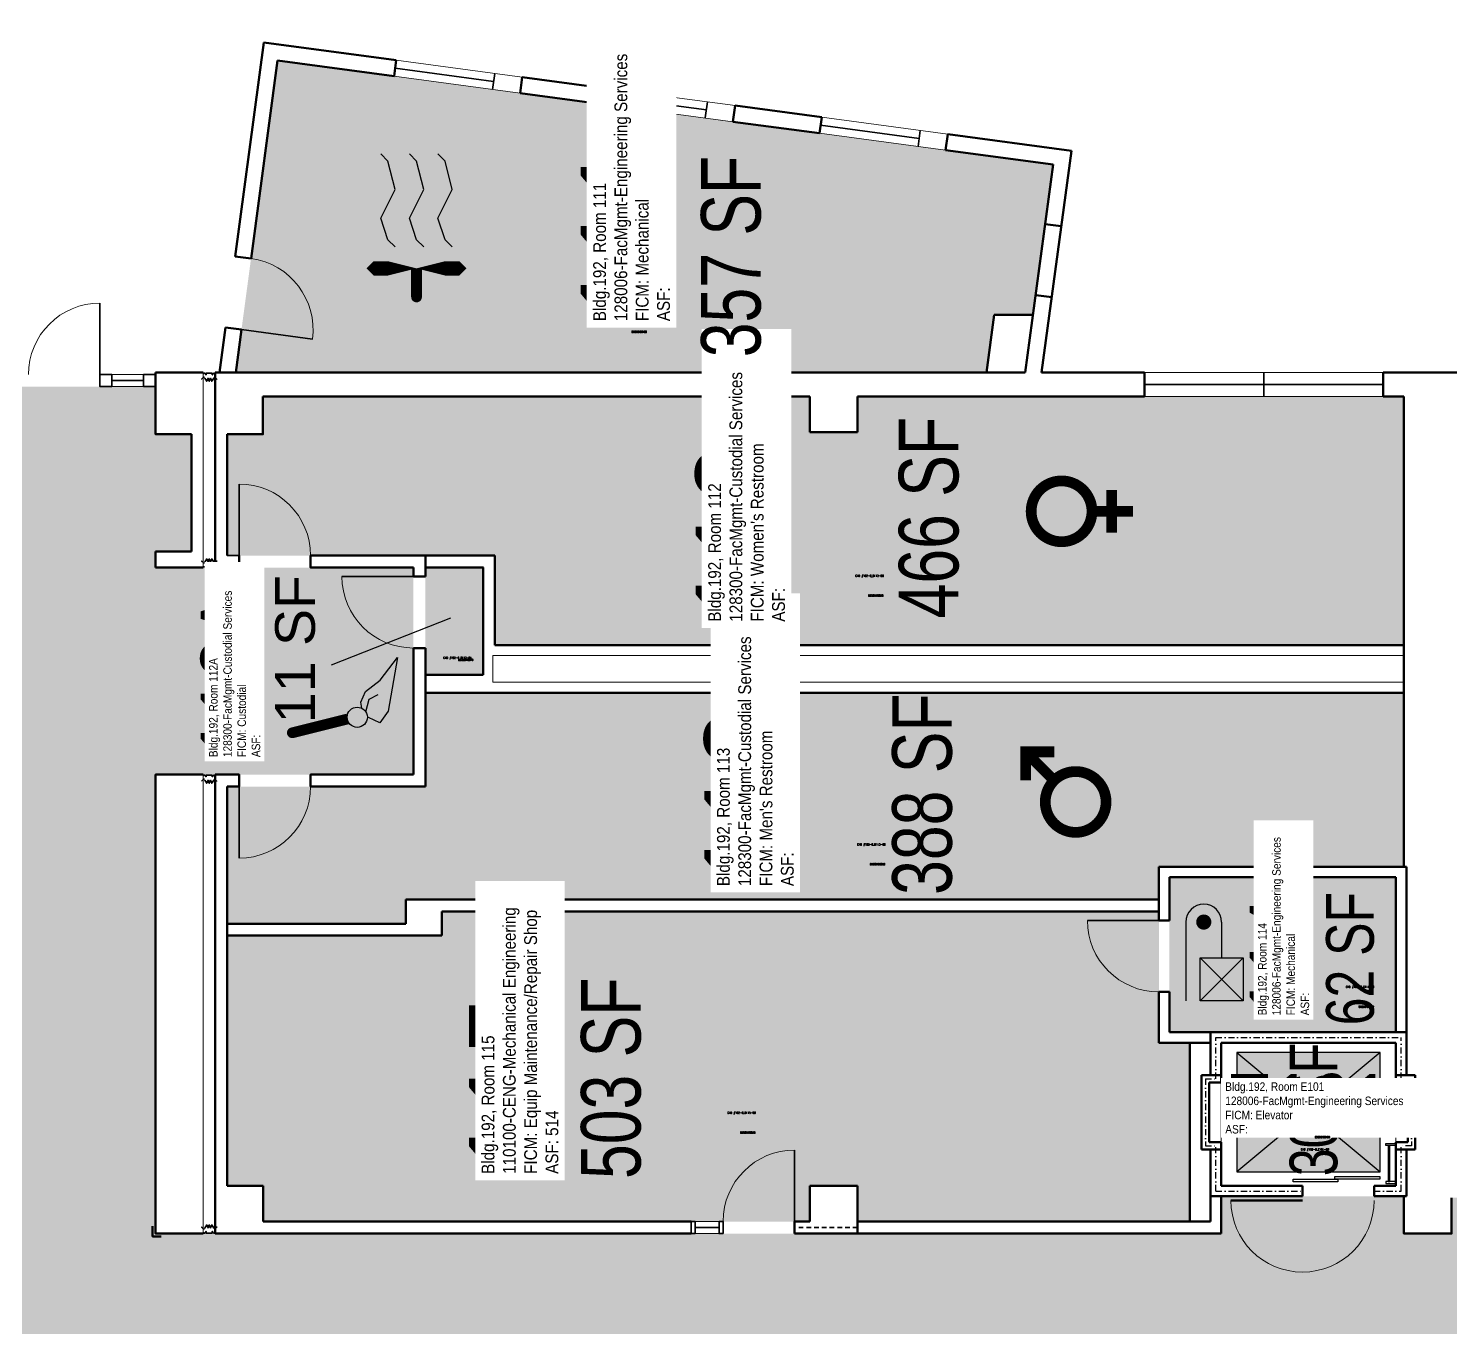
# Model space of a CAD drawing. Header units: inches. Extents: x -2539 to 2829, y -872 to 1370.
# Drawn here: x -421 to 295, y 367 to 1021 of the extents above; entities that cross this region are included whole.
import ezdxf
from ezdxf.enums import TextEntityAlignment as Align

# ---------------------------------------------------------------- set-up
doc = ezdxf.new("R2010")
doc.units = ezdxf.units.IN
doc.header["$LTSCALE"] = 10
doc.header["$MEASUREMENT"] = 0
doc.linetypes.add('DGN Style 2', pattern=[0.389297, 0.233578, -0.155719])
doc.linetypes.add('DGN Style 4', pattern=[0.622875, 0.311438, -0.155719, 0, -0.155719])
doc.layers.get('0').update_dxf_attribs({"linetype": 'CONTINUOUS'})
for name, color, linetype in [('A-DOOR', 2, 'CONTINUOUS'), ('A-FLOR', 3, 'CONTINUOUS'), ('A-GLAZ', 1, 'CONTINUOUS'), ('A-GLAZ-SILL', 2, 'CONTINUOUS'), ('A-IDEN-CNUM', 7, 'CONTINUOUS'), ('A-IDEN-ICON', 4, 'CONTINUOUS'), ('A-IDEN-RNUM', 7, 'CONTINUOUS'), ('A-IDEN-SNUM', 4, 'CONTINUOUS'), ('A-IDEN-VNUM', 4, 'CONTINUOUS'), ('A-WALL', 3, 'CONTINUOUS'), ('AREA-TEXT', 3, 'CONTINUOUS'), ('Rooms-Category-Color', 7, 'CONTINUOUS'), ('Rooms-College-Color', 7, 'CONTINUOUS'), ('Rooms-Department-Color', 7, 'CONTINUOUS'), ('Rooms-Division-Color', 7, 'CONTINUOUS'), ('Rooms-Information', 7, 'CONTINUOUS')]:
    doc.layers.add(name, color=color, linetype=linetype)
doc.styles.add('AREA', font='arial.ttf', dxfattribs={"width": 0.75, "height": 12})
doc.styles.add('ROOMSNUMBER', font='TXT.SHX', dxfattribs={"height": 1})
doc.styles.add('ROOMVNUMBER', font='arial.ttf', dxfattribs={"width": 0.85, "height": 30})

# ---------------------------------------------------------------- blocks, each defined once
blk = doc.blocks.new('CPWOMEN')
at = {"color": 0, "linetype": 'ByBlock', "const_width": 0.015}
blk.add_lwpolyline([(-0.0375, 0, 1), (0.0475, 0, 1)], format="xyb", close=True, dxfattribs=at)
for points in [[(0.005, -0.04), (0.005, -0.1)], [(-0.025, -0.07), (0.035, -0.07)]]:
    blk.add_lwpolyline(points, dxfattribs=at)
blk = doc.blocks.new('CPMEN')
at = {"const_width": 0.015}
for points in [[(0.055, 0.01), (0.055, 0.05), (0.015, 0.05)], [(0.0151, 0.0101), (0.055, 0.05)]]:
    blk.add_lwpolyline(points, dxfattribs=at)
blk.add_lwpolyline([(-0.0575, -0.02, 1), (0.0275, -0.02, 1)], format="xyb", close=True, dxfattribs=at)
blk = doc.blocks.new('CPMECH')
for p, q in [((0.015, 0.035), (0.045, 0.045)), ((0.045, 0.045), (0.085, 0.025)), ((0.125, 0.035), (0.135, 0.045)), ((0.005, 0.025), (0.015, 0.035)), ((0.085, 0.025), (0.125, 0.035)), ((0.015, -0.005), (0.045, 0.005)), ((0.045, 0.005), (0.085, -0.015)), ((0.125, -0.005), (0.135, 0.005)), ((0.005, -0.015), (0.015, -0.005)), ((0.085, -0.015), (0.125, -0.005)), ((0.015, -0.045), (0.045, -0.035)), ((0.045, -0.035), (0.085, -0.055)), ((0.125, -0.045), (0.135, -0.035)), ((0.005, -0.055), (0.015, -0.045)), ((0.085, -0.055), (0.125, -0.045))]:
    blk.add_line(p, q)
for points in [[(-0.025, -0.005, 0, 0.02, 0), (-0.025, 0.035, 0.02, 0.02, 0), (-0.025, 0.055, 0.02, 0, 0), (-0.025, 0.065, 0, 0, 0)], [(-0.025, -0.005, 0, 0.02, 0), (-0.025, -0.045, 0.02, 0.02, 0), (-0.025, -0.065, 0.02, 0, 0), (-0.025, -0.075, 0, 0, 0)]]:
    blk.add_lwpolyline(points, format="xyseb")
at = {"const_width": 0.0075}
blk.add_lwpolyline([(-0.0682, -0.0069, 1), (-0.0618, -0.0031, 1)], format="xyb", close=True, dxfattribs=at)
at = {"const_width": 0.015}
blk.add_lwpolyline([(-0.025, -0.005), (-0.065, -0.005)], dxfattribs=at)
blk = doc.blocks.new('CPCUST')
for p, q in [((0.0297, -0.0341), (0.0376, -0.0302)), ((0.0376, -0.0302), (0.0533, -0.0324)), ((0.0533, -0.0324), (0.0745, -0.0479)), ((0.0171, -0.0639), (0.02, -0.0466)), ((0.0262, -0.0408), (0.0446, -0.0406)), ((0.0446, -0.0406), (0.0543, -0.0505)), ((0.0745, -0.0479), (0.1117, -0.0625)), ((0.0358, -0.0705), (0.0171, -0.0639)), ((0.1117, -0.0625), (0.0358, -0.0705))]:
    blk.add_line(p, q)
at = {"const_width": 0.015}
blk.add_lwpolyline([(-0.03, 0.05), (0.01, -0.0193)], dxfattribs=at)
at = {"const_width": 0.0075}
blk.add_lwpolyline([(-0.0332, 0.0481, 1), (-0.0268, 0.0519, 1)], format="xyb", close=True, dxfattribs=at)
blk.add_circle((0.0158, -0.0313), 0.0141)
blk = doc.blocks.new('CPELEV')
at = {"color": 0, "linetype": 'ByBlock'}
for p, q in [((-0.035, 0.03), (-0.035, -0.08)), ((0.015, 0.03), (0.015, -0.02)), ((-0.015, -0.08), (-0.015, -0.02)), ((-0.015, -0.02), (0.045, -0.02)), ((-0.015, -0.08), (0.045, -0.02)), ((0.045, -0.08), (-0.015, -0.02)), ((0.045, -0.02), (0.045, -0.08)), ((0.045, -0.08), (-0.015, -0.08))]:
    blk.add_line(p, q, dxfattribs=at)
at = {"color": 0, "linetype": 'ByBlock', "const_width": 0.0106}
blk.add_lwpolyline([(-0.0153, 0.03, 1), (-0.0047, 0.03, 1)], format="xyb", close=True, dxfattribs=at)
at = {"color": 0, "linetype": 'ByBlock'}
blk.add_arc((-0.01, 0.03), 0.025, 0, 180, dxfattribs=at)

msp = doc.modelspace()

# ---------------------------------------------------------------- hatches: boundary and pattern name
at = {"layer": 'Rooms-Category-Color', "true_color": 0xadadad}
for points in [[(-295.35, 1004.71), (-316.41, 847.74), (61.33, 847.74), (65.22, 876.79), (84.71, 876.79), (94.85, 952.36)], [(-2126.35, 410.51), (-2169.71, 324.86), (-1500.85, -13.78), (-1438.65, 109.06), (-1012.43, 109.06), (-1020.48, 93.14), (298.6, 184.38), (300.34, 159.45), (421.54, 167.92), (435.76, 193.97), (1164.22, 244.91), (1171.78, -164.73), (1119.94, -353.16), (1128.64, -354.34), (1230.83, -368.26), (1230.83, 249.57), (2221.36, 318.83), (2221.99, 309.86), (2323.74, 316.97), (2395.37, 325.04), (2449.27, 328.76), (2449.27, 468.74), (2389.27, 468.74), (2389.27, 414.74), (2363.27, 414.74), (2363.27, 432.74), (2149.27, 432.74), (2149.27, 414.74), (2125.27, 414.74), (2125.27, 432.74), (1911.27, 432.74), (1911.27, 414.74), (1887.27, 414.74), (1887.27, 432.74), (1673.27, 432.74), (1673.27, 414.74), (1649.27, 414.74), (1649.27, 432.74), (1435.27, 432.74), (1435.27, 414.74), (1411.27, 414.74), (1411.27, 432.74), (1150.27, 432.74), (1150.27, 414.74), (1126.27, 414.74), (1126.27, 432.74), (865.27, 432.74), (865.27, 414.74), (841.27, 414.74), (841.27, 432.74), (580.27, 432.74), (580.27, 414.74), (556.27, 414.74), (556.27, 432.74), (295.27, 432.74), (295.27, 414.74), (271.27, 414.74), (271.27, 433.49), (179.27, 433.49), (179.27, 414.74), (-356.74, 414.74), (-356.74, 645.55), (-226.99, 645.55), (-226.99, 749.74), (-356.74, 749.74), (-356.74, 757.74), (-338.74, 757.74), (-338.74, 816.74), (-356.74, 816.74), (-356.74, 840.74), (-484.63, 840.74), (-484.63, 551.75), (-484.63, 545.74), (-478.63, 545.74), (-478.63, 509.74), (-490.63, 509.74), (-490.63, 461.74), (-478.63, 461.74), (-478.63, 430.74), (-850.57, 430.74), (-957.87, 219.03), (-1529.51, 219.03), (-1574.12, 130.92)], [(271.26, 710.76), (271.27, 835.74), (-3.61, 835.74), (-3.61, 817.74), (-27.61, 817.74), (-27.61, 835.74), (-302.74, 835.74), (-302.74, 816.74), (-320.74, 816.74), (-320.74, 755.74), (-185.99, 755.74), (-185.99, 710.76)], [(-191.99, 695.76), (-220.99, 695.76), (-220.99, 749.74), (-191.99, 749.74)], [(271.28, 686.76), (271.27, 599.24), (148.02, 599.24), (148.02, 582.76), (-230.89, 582.76), (-230.89, 570.58), (-320.74, 570.58), (-320.74, 639.55), (-220.99, 639.55), (-220.99, 686.76)], [(267.27, 593.99), (153.27, 593.99), (153.27, 515.99), (267.27, 515.99)], [(187.27, 505.72), (259.27, 505.72), (259.27, 445.72), (187.27, 445.72)]]:
    msp.add_hatch(color=253, dxfattribs=at).paths.add_polyline_path(points)
at = {"layer": 'Rooms-Category-Color', "true_color": 0xe3c5e1}
msp.add_hatch(color=254, dxfattribs=at).paths.add_polyline_path([(148.02, 576.76), (148.02, 510.74), (163.52, 510.74), (163.52, 420.74), (-3.61, 420.74), (-3.61, 438.74), (-27.61, 438.74), (-27.61, 420.74), (-302.61, 420.74), (-302.61, 438.74), (-320.74, 438.74), (-320.74, 564.58), (-212.74, 564.58), (-212.74, 576.76)])
at = {"layer": 'Rooms-College-Color', "true_color": 0xadadad}
for points in [[(-295.35, 1004.71), (-316.41, 847.74), (61.33, 847.74), (65.22, 876.79), (84.71, 876.79), (94.85, 952.36)], [(-2126.35, 410.51), (-2169.71, 324.86), (-1500.85, -13.78), (-1438.65, 109.06), (-1012.43, 109.06), (-1020.48, 93.14), (298.6, 184.38), (300.34, 159.45), (421.54, 167.92), (435.76, 193.97), (1164.22, 244.91), (1171.78, -164.73), (1119.94, -353.16), (1128.64, -354.34), (1230.83, -368.26), (1230.83, 249.57), (2221.36, 318.83), (2221.99, 309.86), (2323.74, 316.97), (2395.37, 325.04), (2449.27, 328.76), (2449.27, 468.74), (2389.27, 468.74), (2389.27, 414.74), (2363.27, 414.74), (2363.27, 432.74), (2149.27, 432.74), (2149.27, 414.74), (2125.27, 414.74), (2125.27, 432.74), (1911.27, 432.74), (1911.27, 414.74), (1887.27, 414.74), (1887.27, 432.74), (1673.27, 432.74), (1673.27, 414.74), (1649.27, 414.74), (1649.27, 432.74), (1435.27, 432.74), (1435.27, 414.74), (1411.27, 414.74), (1411.27, 432.74), (1150.27, 432.74), (1150.27, 414.74), (1126.27, 414.74), (1126.27, 432.74), (865.27, 432.74), (865.27, 414.74), (841.27, 414.74), (841.27, 432.74), (580.27, 432.74), (580.27, 414.74), (556.27, 414.74), (556.27, 432.74), (295.27, 432.74), (295.27, 414.74), (271.27, 414.74), (271.27, 433.49), (179.27, 433.49), (179.27, 414.74), (-356.74, 414.74), (-356.74, 645.55), (-226.99, 645.55), (-226.99, 749.74), (-356.74, 749.74), (-356.74, 757.74), (-338.74, 757.74), (-338.74, 816.74), (-356.74, 816.74), (-356.74, 840.74), (-484.63, 840.74), (-484.63, 551.75), (-484.63, 545.74), (-478.63, 545.74), (-478.63, 509.74), (-490.63, 509.74), (-490.63, 461.74), (-478.63, 461.74), (-478.63, 430.74), (-850.57, 430.74), (-957.87, 219.03), (-1529.51, 219.03), (-1574.12, 130.92)], [(271.26, 710.76), (271.27, 835.74), (-3.61, 835.74), (-3.61, 817.74), (-27.61, 817.74), (-27.61, 835.74), (-302.74, 835.74), (-302.74, 816.74), (-320.74, 816.74), (-320.74, 755.74), (-185.99, 755.74), (-185.99, 710.76)], [(-191.99, 695.76), (-220.99, 695.76), (-220.99, 749.74), (-191.99, 749.74)], [(271.28, 686.76), (271.27, 599.24), (148.02, 599.24), (148.02, 582.76), (-230.89, 582.76), (-230.89, 570.58), (-320.74, 570.58), (-320.74, 639.55), (-220.99, 639.55), (-220.99, 686.76)], [(267.27, 593.99), (153.27, 593.99), (153.27, 515.99), (267.27, 515.99)], [(187.27, 505.72), (259.27, 505.72), (259.27, 445.72), (187.27, 445.72)]]:
    msp.add_hatch(color=253, dxfattribs=at).paths.add_polyline_path(points)
at = {"layer": 'Rooms-College-Color', "true_color": 0x99d7b2}
msp.add_hatch(color=253, dxfattribs=at).paths.add_polyline_path([(148.02, 576.76), (148.02, 510.74), (163.52, 510.74), (163.52, 420.74), (-3.61, 420.74), (-3.61, 438.74), (-27.61, 438.74), (-27.61, 420.74), (-302.61, 420.74), (-302.61, 438.74), (-320.74, 438.74), (-320.74, 564.58), (-212.74, 564.58), (-212.74, 576.76)])
at = {"layer": 'Rooms-Department-Color', "true_color": 0xacacac}
for points in [[(-295.35, 1004.71), (-316.41, 847.74), (61.33, 847.74), (65.22, 876.79), (84.71, 876.79), (94.85, 952.36)], [(-2126.35, 410.51), (-2169.71, 324.86), (-1500.85, -13.78), (-1438.65, 109.06), (-1012.43, 109.06), (-1020.48, 93.14), (298.6, 184.38), (300.34, 159.45), (421.54, 167.92), (435.76, 193.97), (1164.22, 244.91), (1171.78, -164.73), (1119.94, -353.16), (1128.64, -354.34), (1230.83, -368.26), (1230.83, 249.57), (2221.36, 318.83), (2221.99, 309.86), (2323.74, 316.97), (2395.37, 325.04), (2449.27, 328.76), (2449.27, 468.74), (2389.27, 468.74), (2389.27, 414.74), (2363.27, 414.74), (2363.27, 432.74), (2149.27, 432.74), (2149.27, 414.74), (2125.27, 414.74), (2125.27, 432.74), (1911.27, 432.74), (1911.27, 414.74), (1887.27, 414.74), (1887.27, 432.74), (1673.27, 432.74), (1673.27, 414.74), (1649.27, 414.74), (1649.27, 432.74), (1435.27, 432.74), (1435.27, 414.74), (1411.27, 414.74), (1411.27, 432.74), (1150.27, 432.74), (1150.27, 414.74), (1126.27, 414.74), (1126.27, 432.74), (865.27, 432.74), (865.27, 414.74), (841.27, 414.74), (841.27, 432.74), (580.27, 432.74), (580.27, 414.74), (556.27, 414.74), (556.27, 432.74), (295.27, 432.74), (295.27, 414.74), (271.27, 414.74), (271.27, 433.49), (179.27, 433.49), (179.27, 414.74), (-356.74, 414.74), (-356.74, 645.55), (-226.99, 645.55), (-226.99, 749.74), (-356.74, 749.74), (-356.74, 757.74), (-338.74, 757.74), (-338.74, 816.74), (-356.74, 816.74), (-356.74, 840.74), (-484.63, 840.74), (-484.63, 551.75), (-484.63, 545.74), (-478.63, 545.74), (-478.63, 509.74), (-490.63, 509.74), (-490.63, 461.74), (-478.63, 461.74), (-478.63, 430.74), (-850.57, 430.74), (-957.87, 219.03), (-1529.51, 219.03), (-1574.12, 130.92)], [(271.26, 710.76), (271.27, 835.74), (-3.61, 835.74), (-3.61, 817.74), (-27.61, 817.74), (-27.61, 835.74), (-302.74, 835.74), (-302.74, 816.74), (-320.74, 816.74), (-320.74, 755.74), (-185.99, 755.74), (-185.99, 710.76)], [(-191.99, 695.76), (-220.99, 695.76), (-220.99, 749.74), (-191.99, 749.74)], [(271.28, 686.76), (271.27, 599.24), (148.02, 599.24), (148.02, 582.76), (-230.89, 582.76), (-230.89, 570.58), (-320.74, 570.58), (-320.74, 639.55), (-220.99, 639.55), (-220.99, 686.76)], [(267.27, 593.99), (153.27, 593.99), (153.27, 515.99), (267.27, 515.99)], [(187.27, 505.72), (259.27, 505.72), (259.27, 445.72), (187.27, 445.72)]]:
    msp.add_hatch(color=253, dxfattribs=at).paths.add_polyline_path(points)
at = {"layer": 'Rooms-Department-Color', "true_color": 0x99d7b2}
msp.add_hatch(color=253, dxfattribs=at).paths.add_polyline_path([(148.02, 576.76), (148.02, 510.74), (163.52, 510.74), (163.52, 420.74), (-3.61, 420.74), (-3.61, 438.74), (-27.61, 438.74), (-27.61, 420.74), (-302.61, 420.74), (-302.61, 438.74), (-320.74, 438.74), (-320.74, 564.58), (-212.74, 564.58), (-212.74, 576.76)])
at = {"layer": 'Rooms-Division-Color', "true_color": 0xadadad}
for points in [[(-295.35, 1004.71), (-316.41, 847.74), (61.33, 847.74), (65.22, 876.79), (84.71, 876.79), (94.85, 952.36)], [(-2126.35, 410.51), (-2169.71, 324.86), (-1500.85, -13.78), (-1438.65, 109.06), (-1012.43, 109.06), (-1020.48, 93.14), (298.6, 184.38), (300.34, 159.45), (421.54, 167.92), (435.76, 193.97), (1164.22, 244.91), (1171.78, -164.73), (1119.94, -353.16), (1128.64, -354.34), (1230.83, -368.26), (1230.83, 249.57), (2221.36, 318.83), (2221.99, 309.86), (2323.74, 316.97), (2395.37, 325.04), (2449.27, 328.76), (2449.27, 468.74), (2389.27, 468.74), (2389.27, 414.74), (2363.27, 414.74), (2363.27, 432.74), (2149.27, 432.74), (2149.27, 414.74), (2125.27, 414.74), (2125.27, 432.74), (1911.27, 432.74), (1911.27, 414.74), (1887.27, 414.74), (1887.27, 432.74), (1673.27, 432.74), (1673.27, 414.74), (1649.27, 414.74), (1649.27, 432.74), (1435.27, 432.74), (1435.27, 414.74), (1411.27, 414.74), (1411.27, 432.74), (1150.27, 432.74), (1150.27, 414.74), (1126.27, 414.74), (1126.27, 432.74), (865.27, 432.74), (865.27, 414.74), (841.27, 414.74), (841.27, 432.74), (580.27, 432.74), (580.27, 414.74), (556.27, 414.74), (556.27, 432.74), (295.27, 432.74), (295.27, 414.74), (271.27, 414.74), (271.27, 433.49), (179.27, 433.49), (179.27, 414.74), (-356.74, 414.74), (-356.74, 645.55), (-226.99, 645.55), (-226.99, 749.74), (-356.74, 749.74), (-356.74, 757.74), (-338.74, 757.74), (-338.74, 816.74), (-356.74, 816.74), (-356.74, 840.74), (-484.63, 840.74), (-484.63, 551.75), (-484.63, 545.74), (-478.63, 545.74), (-478.63, 509.74), (-490.63, 509.74), (-490.63, 461.74), (-478.63, 461.74), (-478.63, 430.74), (-850.57, 430.74), (-957.87, 219.03), (-1529.51, 219.03), (-1574.12, 130.92)], [(271.26, 710.76), (271.27, 835.74), (-3.61, 835.74), (-3.61, 817.74), (-27.61, 817.74), (-27.61, 835.74), (-302.74, 835.74), (-302.74, 816.74), (-320.74, 816.74), (-320.74, 755.74), (-185.99, 755.74), (-185.99, 710.76)], [(-191.99, 695.76), (-220.99, 695.76), (-220.99, 749.74), (-191.99, 749.74)], [(271.28, 686.76), (271.27, 599.24), (148.02, 599.24), (148.02, 582.76), (-230.89, 582.76), (-230.89, 570.58), (-320.74, 570.58), (-320.74, 639.55), (-220.99, 639.55), (-220.99, 686.76)], [(267.27, 593.99), (153.27, 593.99), (153.27, 515.99), (267.27, 515.99)], [(187.27, 505.72), (259.27, 505.72), (259.27, 445.72), (187.27, 445.72)]]:
    msp.add_hatch(color=253, dxfattribs=at).paths.add_polyline_path(points)
at = {"layer": 'Rooms-Division-Color', "true_color": 0x99d7b2}
msp.add_hatch(color=253, dxfattribs=at).paths.add_polyline_path([(148.02, 576.76), (148.02, 510.74), (163.52, 510.74), (163.52, 420.74), (-3.61, 420.74), (-3.61, 438.74), (-27.61, 438.74), (-27.61, 420.74), (-302.61, 420.74), (-302.61, 438.74), (-320.74, 438.74), (-320.74, 564.58), (-212.74, 564.58), (-212.74, 576.76)])

# ---------------------------------------------------------------- linework, layer by layer
at = {"layer": 'A-DOOR', "linetype": 'Continuous', "lineweight": 35}
for p, q in [((-384.69, 840.74), (-384.69, 882.74)), ((-314.74, 755.74), (-314.74, 791.74))]:
    msp.add_line(p, q, dxfattribs=at)
at = {"layer": 'A-DOOR', "linetype": 'Continuous', "lineweight": 35, "extrusion": (1.29534e-20, 9.88878e-21, -1)}
msp.add_line((-313.5, 869.45), (-277.82, 864.66), dxfattribs=at)
at = {"layer": 'A-DOOR', "linetype": 'Continuous', "lineweight": 35, "extrusion": (-1.15234e-20, -1.15234e-20, -1)}
msp.add_line((-226.99, 745.24), (-262.99, 745.24), dxfattribs=at)
at = {"layer": 'A-DOOR', "linetype": 'Continuous', "lineweight": 35, "extrusion": (1.15234e-20, -1.15234e-20, -1)}
msp.add_line((-314.74, 639.55), (-314.74, 603.55), dxfattribs=at)
at = {"layer": 'A-DOOR', "linetype": 'Continuous', "lineweight": 35, "extrusion": (-4.2914e-36, 2.02255e-50, -1)}
msp.add_line((148.02, 572.26), (112.02, 572.26), dxfattribs=at)
at = {"layer": 'A-DOOR', "linetype": 'Continuous', "lineweight": 35, "extrusion": (2.04882e-50, 4.2914e-36, -1)}
msp.add_line((-35.23, 420.74), (-35.23, 456.74), dxfattribs=at)
at = {"layer": 'A-DOOR', "linetype": 'Continuous', "lineweight": 50}
msp.add_line((184.26, 431.35), (220.26, 431.35), dxfattribs=at)
at = {"layer": 'A-DOOR', "linetype": 'Continuous', "lineweight": 18, "extrusion": (1.29534e-20, 9.88878e-21, -1)}
msp.add_arc((313.5, 869.45), 36, 97.64138, 187.64138, dxfattribs=at)
at = {"layer": 'A-DOOR', "linetype": 'Continuous', "lineweight": 18, "extrusion": (0, 0, -1)}
msp.add_arc((384.69, 846.74), 36, 0, 90, dxfattribs=at)
at = {"layer": 'A-DOOR', "linetype": 'Continuous', "lineweight": 18}
for centre, start, end in [((-314.74, 755.74), 0, 90), ((220.26, 431.35), 180, 0)]:
    msp.add_arc(centre, 36, start, end, dxfattribs=at)
at = {"layer": 'A-DOOR', "linetype": 'Continuous', "lineweight": 18, "extrusion": (-1.15234e-20, -1.15234e-20, -1)}
msp.add_arc((226.99, 745.24), 36, 270, 0, dxfattribs=at)
at = {"layer": 'A-DOOR', "linetype": 'Continuous', "lineweight": 18, "extrusion": (1.15234e-20, -1.15234e-20, -1)}
msp.add_arc((314.74, 639.55), 36, 180, 270, dxfattribs=at)
at = {"layer": 'A-DOOR', "linetype": 'Continuous', "lineweight": 18, "extrusion": (-4.2914e-36, 2.02255e-50, -1)}
msp.add_arc((-148.02, 572.26), 36, 270, 0, dxfattribs=at)
at = {"layer": 'A-DOOR', "linetype": 'Continuous', "lineweight": 18, "extrusion": (2.04882e-50, 4.2914e-36, -1)}
msp.add_arc((35.23, 420.74), 36, 0, 90, dxfattribs=at)
at = {"layer": 'A-FLOR'}
for p, q in [((187.27, 505.72), (259.27, 445.72)), ((259.27, 505.72), (187.27, 445.72))]:
    msp.add_line(p, q, dxfattribs=at)
at = {"layer": 'A-FLOR', "lineweight": 25, "ltscale": 8}
msp.add_3dface([(187.27, 445.72), (259.27, 445.72), (259.27, 505.72), (187.27, 505.72)], dxfattribs=at)
at = {"layer": 'A-GLAZ', "linetype": 'Continuous', "lineweight": 18}
for p, q in [((-235.7, 1004.91), (-172.26, 996.4)), ((-236.78, 996.85), (-173.34, 988.34)), ((-128.65, 990.55), (-65.22, 982.04)), ((-129.73, 982.49), (-66.3, 973.98)), ((-21.61, 976.19), (41.82, 967.68)), ((-22.69, 968.13), (40.74, 959.62)), ((-362.74, 846.74), (-378.69, 846.74)), ((140.77, 847.74), (260.77, 847.74)), ((-362.74, 840.74), (-378.69, 840.74)), ((140.77, 835.74), (260.77, 835.74)), ((-73.23, 420.74), (-85.23, 420.74)), ((-73.23, 414.74), (-85.23, 414.74))]:
    msp.add_line(p, q, dxfattribs=at)
at = {"layer": 'A-GLAZ', "linetype": 'Continuous', "lineweight": 35}
for p, q in [((-187.22, 990.21), (-186.14, 998.26)), ((-80.18, 975.85), (-79.1, 983.9)), ((26.86, 961.48), (27.94, 969.54)), ((200.77, 835.74), (200.77, 847.74))]:
    msp.add_line(p, q, dxfattribs=at)
for points in [[(-378.69, 840.74), (-384.69, 840.74), (-384.69, 846.74), (-378.69, 846.74)], [(-356.74, 840.74), (-362.74, 840.74), (-362.74, 846.74), (-356.74, 846.74)], [(-85.23, 414.74), (-85.23, 420.74), (-87.23, 420.74), (-87.23, 414.74)], [(-71.23, 414.74), (-71.23, 420.74), (-73.23, 420.74), (-73.23, 414.74)]]:
    msp.add_3dface(points, dxfattribs=at)
at = {"layer": 'A-GLAZ-SILL', "linetype": 'Continuous', "lineweight": 35}
for p, q in [((-236.24, 1000.88), (-186.68, 994.23)), ((-129.19, 986.52), (-79.64, 979.87)), ((-22.15, 972.16), (27.4, 965.51)), ((-362.74, 843.74), (-378.69, 843.74)), ((140.77, 841.74), (260.77, 841.74)), ((-73.23, 417.74), (-85.23, 417.74))]:
    msp.add_line(p, q, dxfattribs=at)
at = {"layer": 'A-IDEN-VNUM'}
msp.add_line((-268.28, 700.85), (-208.2, 724.37), dxfattribs=at)
at = {"layer": 'A-WALL', "linetype": 'Continuous', "lineweight": 50}
for p, q in [((-316.76, 906.21), (-302.32, 1013.85)), ((-302.32, 1013.85), (-235.7, 1004.91)), ((-308.71, 905.13), (-295.35, 1004.71)), ((-295.35, 1004.71), (-236.78, 996.85)), ((-236.78, 996.85), (-235.7, 1004.91)), ((-173.34, 988.34), (-172.26, 996.4)), ((-172.26, 996.4), (-128.65, 990.55)), ((-173.34, 988.34), (-129.73, 982.49)), ((-129.73, 982.49), (-128.65, 990.55)), ((-66.3, 973.98), (-65.22, 982.04)), ((-65.22, 982.04), (-21.61, 976.19)), ((-66.3, 973.98), (-22.69, 968.13)), ((-22.69, 968.13), (-21.61, 976.19)), ((40.74, 959.62), (41.82, 967.68)), ((41.82, 967.68), (103.99, 959.33)), ((40.74, 959.62), (94.85, 952.36)), ((89.01, 847.74), (103.99, 959.33)), ((80.82, 847.74), (94.85, 952.36)), ((98.89, 921.38), (90.84, 922.46)), ((-316.76, 906.21), (-308.71, 905.13)), ((94.11, 885.7), (86.05, 886.78)), ((61.33, 847.74), (65.22, 876.79)), ((84.71, 876.79), (65.22, 876.79)), ((-324.61, 847.74), (-321.55, 870.53)), ((-321.55, 870.53), (-313.5, 869.45)), ((-316.41, 847.74), (-313.5, 869.45)), ((-332.74, 847.74), (-356.74, 847.74)), ((80.82, 847.74), (-326.74, 847.74)), ((-326.74, 847.74), (-326.74, 749.74)), ((140.77, 847.74), (89.01, 847.74)), ((140.77, 835.74), (140.77, 847.74)), ((260.77, 847.74), (260.77, 835.74)), ((365.77, 847.74), (260.77, 847.74)), ((-27.61, 835.74), (-27.61, 817.74)), ((-3.61, 817.74), (-3.61, 835.74)), ((-338.74, 757.74), (-338.74, 816.74)), ((-320.74, 816.74), (-320.74, 755.74)), ((-27.61, 817.74), (-3.61, 817.74)), ((-356.74, 749.74), (-356.74, 757.74)), ((-338.74, 757.74), (-356.74, 757.74)), ((-314.74, 749.74), (-314.74, 755.74)), ((-278.74, 749.74), (-278.74, 755.74)), ((-278.74, 755.74), (-258.73, 755.74)), ((-278.74, 755.74), (-185.99, 755.74)), ((-220.99, 755.74), (-220.99, 745.24)), ((-185.99, 710.76), (-185.99, 755.74)), ((-332.74, 749.74), (-356.74, 749.74)), ((-314.74, 749.74), (-326.74, 749.74)), ((-278.74, 749.74), (-231.75, 749.74)), ((-226.99, 749.74), (-226.99, 745.24)), ((-191.99, 695.76), (-191.99, 749.74)), ((-226.99, 709.24), (-226.99, 645.55)), ((-220.99, 709.24), (-220.99, 639.55)), ((-326.74, 645.55), (-326.74, 414.74)), ((-278.74, 645.55), (-278.74, 639.55)), ((-264.73, 645.55), (-278.74, 645.55)), ((-320.74, 639.55), (-320.74, 438.74)), ((-258.73, 639.55), (-278.74, 639.55)), ((-278.74, 639.55), (-220.99, 639.55)), ((148.02, 599.24), (272.52, 599.24)), ((153.27, 593.99), (267.27, 593.99)), ((-230.89, 570.58), (-230.89, 582.76)), ((-230.89, 582.76), (148.02, 582.76)), ((-212.74, 576.76), (148.02, 576.76)), ((-212.74, 576.76), (-212.74, 564.58)), ((-320.74, 570.58), (-230.89, 570.58)), ((-320.74, 570.58), (-230.89, 570.58)), ((153.27, 572.26), (148.02, 572.26)), ((-320.74, 564.58), (-212.74, 564.58)), ((-314.64, 564.58), (-231.02, 564.58)), ((153.27, 536.26), (148.02, 536.26)), ((153.27, 515.99), (272.52, 515.99)), ((174.02, 510.74), (148.02, 510.74)), ((179.27, 510.74), (267.27, 510.74)), ((-320.74, 438.74), (-302.61, 438.74)), ((-302.61, 438.74), (-302.61, 420.74)), ((-27.61, 438.74), (-3.61, 438.74)), ((-27.61, 420.74), (-27.61, 438.74)), ((-3.61, 438.74), (-3.61, 414.74)), ((179.27, 438.74), (220.27, 438.74)), ((220.27, 438.74), (220.27, 433.49)), ((256.27, 438.74), (256.27, 433.49)), ((256.27, 438.74), (267.27, 438.74)), ((174.02, 433.49), (220.27, 433.49)), ((174.02, 433.49), (174.02, 420.74)), ((179.27, 414.74), (179.27, 433.49)), ((256.27, 433.49), (272.52, 433.49)), ((-35.23, 414.74), (-35.23, 420.74)), ((174.02, 420.74), (-3.61, 420.74)), ((-87.23, 414.74), (-326.74, 414.74)), ((179.27, 414.74), (-35.23, 414.74))]:
    msp.add_line(p, q, dxfattribs=at)
at = {"layer": 'A-WALL', "linetype": 'Continuous', "lineweight": 18}
for p, q in [((-332.74, 847.74), (-332.74, 749.74)), ((-186.99, 692.01), (-186.99, 705.51)), ((-332.74, 645.55), (-332.74, 414.74)), ((179.27, 490.72), (179.27, 460.72))]:
    msp.add_line(p, q, dxfattribs=at)
at = {"layer": 'A-WALL', "linetype": 'Continuous', "lineweight": 35, "extrusion": (0, 0, -1)}
for p, q in [((-332.74, 847.49), (-331.82, 847.49)), ((-332.55, 847.49), (-332.55, 847.02)), ((-331.82, 847.49), (-331.29, 846.66)), ((-331.25, 846.67), (-331.25, 847.49)), ((-331.25, 847.49), (-328.23, 847.49)), ((-328.23, 846.67), (-328.23, 847.49)), ((-327.65, 847.49), (-328.19, 846.66)), ((-326.74, 847.49), (-327.65, 847.49)), ((-326.93, 847.49), (-326.93, 847.02)), ((-332.74, 645.33), (-331.82, 645.33)), ((-332.55, 645.33), (-332.55, 644.86)), ((-331.82, 645.33), (-331.29, 644.49)), ((-331.25, 644.5), (-331.25, 645.33)), ((-331.25, 645.33), (-328.23, 645.33)), ((-328.23, 644.5), (-328.23, 645.33)), ((-327.65, 645.33), (-328.19, 644.49)), ((-326.74, 645.33), (-327.65, 645.33)), ((-326.93, 645.33), (-326.93, 644.86))]:
    msp.add_line(p, q, dxfattribs=at)
at = {"layer": 'A-WALL', "linetype": 'Continuous', "lineweight": 35}
for p, q in [((-314.74, 755.74), (-320.74, 755.74)), ((-332.74, 750.01), (-331.82, 750.01)), ((-332.55, 750.01), (-332.55, 750.48)), ((-331.82, 750.01), (-331.29, 750.84)), ((-331.25, 750.83), (-331.25, 750.01)), ((-331.25, 750.01), (-328.23, 750.01)), ((-328.23, 750.83), (-328.23, 750.01)), ((-327.65, 750.01), (-328.19, 750.84)), ((-326.74, 750.01), (-327.65, 750.01)), ((-326.93, 750.01), (-326.93, 750.48)), ((-332.74, 414.99), (-331.82, 414.99)), ((-332.55, 414.99), (-332.55, 415.46)), ((-331.82, 414.99), (-331.29, 415.83)), ((-331.25, 415.81), (-331.25, 414.99)), ((-331.25, 414.99), (-328.23, 414.99)), ((-328.23, 415.81), (-328.23, 414.99)), ((-327.65, 414.99), (-328.19, 415.83)), ((-326.74, 414.99), (-327.65, 414.99)), ((-326.93, 414.99), (-326.93, 415.46))]:
    msp.add_line(p, q, dxfattribs=at)
at = {"layer": 'A-WALL', "linetype": 'DGN Style 4', "lineweight": 25}
for p, q in [((176.64, 513.37), (269.89, 513.37)), ((275.14, 492.6), (275.14, 458.85)), ((176.64, 436.12), (220.27, 436.12)), ((256.27, 436.12), (269.89, 436.12))]:
    msp.add_line(p, q, dxfattribs=at)
at = {"layer": 'A-WALL', "linetype": 'DGN Style 4', "lineweight": 25, "extrusion": (0, 0, -1)}
msp.add_line((171.39, 492.6), (171.39, 458.85), dxfattribs=at)
at = {"layer": 'A-WALL', "linetype": 'Continuous', "lineweight": 18, "extrusion": (0, 0, -1)}
msp.add_line((267.27, 490.72), (267.27, 460.72), dxfattribs=at)
at = {"layer": 'A-WALL', "linetype": 'DGN Style 2', "lineweight": 35}
msp.add_line((-3.61, 417.74), (-35.23, 417.74), dxfattribs=at)
at = {"layer": 'A-WALL', "linetype": 'Continuous', "lineweight": 50, "flags": 128}
for points in [[(-356.74, 847.74), (-356.74, 816.74), (-338.74, 816.74)], [(-320.74, 816.74), (-302.74, 816.74), (-302.74, 835.74)], [(-27.61, 835.74), (-302.74, 835.74)], [(140.77, 835.74), (-3.61, 835.74)], [(271.27, 835.74), (260.77, 835.74)], [(271.27, 599.24), (271.27, 835.74)], [(-278.74, 755.74), (-278.74, 749.74), (-226.99, 749.74)], [(-226.99, 745.24), (-220.99, 745.24)], [(-220.99, 749.74), (-191.75, 749.74)], [(-226.99, 709.24), (-220.99, 709.24)], [(271.26, 710.76), (-185.99, 710.76)], [(-191.99, 695.76), (-220.99, 695.76)], [(271.26, 686.76), (-220.99, 686.76)], [(-332.74, 645.55), (-356.74, 645.55), (-356.74, 414.74), (-332.74, 414.74)], [(-326.74, 645.55), (-314.74, 645.55), (-314.74, 639.55), (-320.74, 639.55)], [(-278.74, 639.55), (-278.74, 645.55), (-226.99, 645.55)], [(148.02, 572.26), (148.02, 599.24)], [(153.27, 572.26), (153.27, 593.99)], [(267.27, 515.99), (267.27, 593.99)], [(272.52, 515.99), (272.52, 599.24)], [(148.02, 510.74), (148.02, 536.26)], [(153.27, 515.99), (153.27, 536.26)], [(174.02, 494.47), (174.02, 515.99)], [(272.52, 494.47), (272.52, 515.99)], [(163.52, 420.74), (163.52, 510.74)], [(179.27, 490.72), (179.27, 510.74)], [(267.27, 490.72), (267.27, 510.74)], [(169.52, 456.97), (169.52, 494.47)], [(169.52, 494.47), (179.27, 494.47)], [(277.02, 494.47), (267.27, 494.47)], [(277.02, 456.97), (277.02, 494.47)], [(173.27, 460.72), (173.27, 490.72)], [(173.27, 490.72), (179.27, 490.72)], [(273.27, 490.72), (267.27, 490.72)], [(273.27, 460.72), (273.27, 490.72)], [(173.27, 460.72), (179.27, 460.72)], [(179.27, 438.74), (179.27, 460.72)], [(267.27, 438.74), (267.27, 460.72)], [(273.27, 460.72), (267.27, 460.72)], [(169.52, 456.97), (179.27, 456.97)], [(174.02, 433.49), (174.02, 456.97)], [(277.02, 456.97), (267.27, 456.97)], [(272.52, 433.49), (272.52, 456.97)], [(271.27, 433.49), (271.27, 414.74), (295.27, 414.74), (295.27, 432.74)], [(-87.23, 420.74), (-302.61, 420.74)], [(-27.61, 420.74), (-35.23, 420.74)]]:
    msp.add_lwpolyline(points, dxfattribs=at)
at = {"layer": 'A-WALL', "linetype": 'Continuous', "lineweight": 18, "extrusion": (0, 0, -1), "flags": 128}
for points in [[(332.46, 845.65), (332.49, 845.68), (332.46, 845.71), (332.32, 845.58), (332.36, 845.55), (332.39, 845.58), (333.55, 844.43), (333.66, 844.38), (333.61, 844.49)], [(327.02, 845.65), (326.99, 845.68), (327.02, 845.71), (327.16, 845.58), (327.12, 845.55), (327.09, 845.58), (325.93, 844.43), (325.82, 844.38), (325.87, 844.49)], [(332.46, 643.48), (332.49, 643.52), (332.46, 643.55), (332.32, 643.42), (332.36, 643.38), (332.39, 643.42), (333.55, 642.26), (333.66, 642.21), (333.61, 642.33)], [(327.02, 643.48), (326.99, 643.52), (327.02, 643.55), (327.16, 643.42), (327.12, 643.38), (327.09, 643.42), (325.93, 642.26), (325.82, 642.21), (325.87, 642.33)]]:
    msp.add_lwpolyline(points, close=True, dxfattribs=at)
at = {"layer": 'A-WALL', "linetype": 'Continuous', "lineweight": 35, "extrusion": (0, 0, -1), "flags": 128}
for points in [[(332.21, 844.85), (332, 845.03), (330.96, 843.42), (330.35, 844.9), (329.74, 843.43), (329.13, 844.9), (328.51, 843.43), (327.48, 845.03), (327.27, 844.85)], [(332.21, 642.68), (332, 642.86), (330.96, 641.26), (330.35, 642.74), (329.74, 641.26), (329.13, 642.74), (328.51, 641.26), (327.48, 642.86), (327.27, 642.68)]]:
    msp.add_lwpolyline(points, dxfattribs=at)
at = {"layer": 'A-WALL', "linetype": 'Continuous', "lineweight": 18, "flags": 128}
for points in [[(-332.46, 751.85), (-332.49, 751.82), (-332.46, 751.79), (-332.32, 751.92), (-332.36, 751.95), (-332.39, 751.92), (-333.55, 753.08), (-333.66, 753.12), (-333.61, 753.01)], [(-327.02, 751.85), (-326.99, 751.82), (-327.02, 751.79), (-327.16, 751.92), (-327.12, 751.95), (-327.09, 751.92), (-325.93, 753.08), (-325.82, 753.12), (-325.87, 753.01)], [(-332.46, 416.84), (-332.49, 416.8), (-332.46, 416.77), (-332.32, 416.9), (-332.36, 416.94), (-332.39, 416.9), (-333.55, 418.06), (-333.66, 418.1), (-333.61, 417.99)], [(-327.02, 416.84), (-326.99, 416.8), (-327.02, 416.77), (-327.16, 416.9), (-327.12, 416.94), (-327.09, 416.9), (-325.93, 418.06), (-325.82, 418.1), (-325.87, 417.99)]]:
    msp.add_lwpolyline(points, close=True, dxfattribs=at)
at = {"layer": 'A-WALL', "linetype": 'Continuous', "lineweight": 35, "flags": 128}
for points in [[(-332.21, 752.65), (-332, 752.47), (-330.96, 754.08), (-330.35, 752.6), (-329.74, 754.08), (-329.13, 752.6), (-328.51, 754.07), (-327.48, 752.47), (-327.27, 752.65)], [(271.28, 686.76), (-185.75, 686.76)], [(-332.21, 417.64), (-332, 417.45), (-330.96, 419.06), (-330.35, 417.58), (-329.74, 419.06), (-329.13, 417.58), (-328.51, 419.06), (-327.48, 417.45), (-327.27, 417.64)]]:
    msp.add_lwpolyline(points, dxfattribs=at)
at = {"layer": 'A-WALL', "linetype": 'Continuous', "lineweight": 18, "flags": 128}
for points in [[(271.26, 705.51), (-186.99, 705.51)], [(271.26, 692.01), (-186.99, 692.01)], [(271.28, 692.01), (-185.75, 692.01)]]:
    msp.add_lwpolyline(points, dxfattribs=at)
at = {"layer": 'A-WALL', "linetype": 'DGN Style 4', "lineweight": 25, "flags": 128}
for points in [[(176.64, 492.6), (176.64, 513.37)], [(269.89, 492.6), (269.89, 513.37)], [(171.39, 492.6), (176.64, 492.6)], [(275.14, 492.6), (269.89, 492.6)], [(171.39, 458.85), (176.64, 458.85)], [(176.64, 436.12), (176.64, 458.85)], [(269.89, 436.12), (269.89, 458.85)], [(275.14, 458.85), (269.89, 458.85)]]:
    msp.add_lwpolyline(points, dxfattribs=at)
at = {"layer": 'A-WALL', "linetype": 'Continuous', "lineweight": 70, "flags": 128}
msp.add_lwpolyline([(-358.27, 418.38), (-358.27, 413.31), (-353.99, 413.31)], dxfattribs=at)
at = {"layer": 'A-WALL', "linetype": 'Continuous', "lineweight": 35}
for centre, start, end in [((-331.27, 846.67), 210.96376, 360), ((-328.21, 750.83), 30.96376, 180), ((-331.27, 644.5), 210.96376, 360), ((-328.21, 415.81), 30.96376, 180)]:
    msp.add_arc(centre, 0.0234, start, end, dxfattribs=at)
at = {"layer": 'A-WALL', "linetype": 'Continuous', "lineweight": 35, "extrusion": (0, 0, -1)}
for centre, start, end in [((328.21, 846.67), 210.96376, 360), ((331.27, 750.83), 30.96376, 180), ((328.21, 644.5), 210.96376, 360), ((331.27, 415.81), 30.96376, 180)]:
    msp.add_arc(centre, 0.0234, start, end, dxfattribs=at)
at = {"layer": 'A-WALL', "lineweight": 25}
for points in [[(267.27, 458.96), (262.18, 458.96), (262.18, 460.05), (267.27, 460.05)], [(264.21, 458.96), (263.41, 458.96), (263.41, 440.94), (264.21, 440.94)], [(267.27, 440.94), (262.18, 440.94), (262.18, 439.85), (267.27, 439.85)]]:
    msp.add_3dface(points, dxfattribs=at)
at = {"layer": 'A-WALL', "lineweight": 25, "ltscale": 8}
for points in [[(238.09, 442.15), (238.09, 440.8), (215.55, 440.8), (215.55, 442.15)], [(259.12, 443.5), (259.12, 442.15), (236.58, 442.15), (236.58, 443.5)]]:
    msp.add_3dface(points, dxfattribs=at)

# ---------------------------------------------------------------- block references
at = {"layer": 'A-IDEN-ICON'}
for name, p, xscale, yscale, zscale, rotation in [('CPMECH', (-227.25, 909.2), 360, 360, 360, 90), ('CPWOMEN', (99.05, 776.2), 360, 360, 360, 90), ('CPCUST', (-267.66, 672.05), 359.9999999999999, 359.9999999999999, 359.9999999999999, 74.04974143294132), ('CPMEN', (98.94, 637.22), 359.9999999959723, 359.9999999959723, 359.9999999959723, 90)]:
    msp.add_blockref(name, p, dxfattribs=dict(at, xscale=xscale, yscale=yscale, zscale=zscale, rotation=rotation))
at = {"layer": 'A-IDEN-ICON', "xscale": 360, "yscale": 360, "zscale": 360}
msp.add_blockref('CPELEV', (174.19, 560.6), dxfattribs=at)

# ---------------------------------------------------------------- texts
at = {"layer": 'A-IDEN-CNUM', "style": 'ROOMSNUMBER', "width": 0.85}
for s, p in [('CAD #192-0_0111-00', (-123.64, 877.78)), ('CAD #192-0_0112-00', (-4.65, 745.06)), ('CAD #192-0_0112-0A', (-211.96, 703.8)), ('CAD #192-0_0113-00', (-3.74, 609.93)), ('CAD #192-0_0114-00', (242.11, 538.29)), ('CAD #192-0_0115-00', (-69.04, 475)), ('CAD #192-0_E101-00', (219.41, 456.56))]:
    msp.add_text(s, height=1, rotation=360, dxfattribs=at).set_placement(p)
at = {"layer": 'A-IDEN-RNUM', "style": 'ROOMSNUMBER', "width": 0.85}
for s, p in [('0111-00', (-117.26, 867.81)), ('0112-00', (1.73, 735.09)), ('0112-A0', (-204.51, 702.74)), ('0113-00', (2.64, 599.96)), ('0114-00', (248.49, 528.32)), ('0115-00', (-62.66, 465.02)), ('E101-00', (226.41, 462.79))]:
    msp.add_text(s, height=1, rotation=360, dxfattribs=at).set_placement(p)
at = {"layer": 'A-IDEN-SNUM', "style": 'ROOMSNUMBER', "width": 0.85}
for s, p in [('1920011100', (-117.26, 867.81)), ('1920011200', (1.73, 735.09)), ('19200112A0', (-204.51, 702.74)), ('1920011300', (2.64, 599.96)), ('1920011400', (248.49, 528.32)), ('1920011500', (-62.66, 465.02)), ('1920E10100', (226.41, 462.79))]:
    msp.add_text(s, height=1, rotation=360, dxfattribs=at).set_placement(p)
at = {"layer": 'A-IDEN-VNUM', "style": 'ROOMVNUMBER', "width": 0.85}
for s, height, p in [('111', 45, (-120.41, 918.24)), ('112', 45, (-62.55, 767.06)), ('112A', 30, (-319.04, 695.99)), ('113', 45, (-58.12, 634.07)), ('114', 30, (208.66, 554.22)), ('115', 45, (-176.53, 489.35))]:
    msp.add_text(s, height=height, rotation=90, dxfattribs=at).set_placement(p, align=Align.MIDDLE_CENTER)
msp.add_text('E101', height=30, dxfattribs=at).set_placement((223.02, 480), align=Align.MIDDLE_CENTER)
at = {"layer": 'AREA-TEXT', "style": 'AREA', "width": 0.75}
for s, height, p in [('357 SF', 30, (-67.33, 906.15)), ('466 SF', 30, (32.17, 774.82)), ('388 SF', 30, (28.84, 635.74)), ('62 SF', 24, (244.13, 553)), ('503 SF', 30, (-127.71, 492.84)), ('30 SF', 24, (225.78, 477.15))]:
    msp.add_text(s, height=height, rotation=90, dxfattribs=at).set_placement(p, align=Align.MIDDLE_CENTER)
at = {"layer": 'AREA-TEXT', "style": 'AREA'}
msp.add_text('11 SF', height=20, rotation=90, dxfattribs=at).set_placement((-286.57, 708.69), align=Align.MIDDLE_CENTER)

# ---------------------------------------------------------------- next in the draw order: texts
at = {"layer": 'Rooms-Information', "attachment_point": 7, "rotation": 90, "style": 'ROOMVNUMBER', "bg_fill": 3, "box_fill_scale": 1.5, "bg_fill_color": 256, "bg_fill_true_color": 13158600, "bg_fill_transparency": 0}
for s, insert, char_height, width in [('Bldg.192, Room 111^M^J128006-FacMgmt-Engineering Services^M^JFICM: Mechanical^M^JASF: ', (-97.91, 873.66), 6.4286, 144), ("Bldg.192, Room 112^M^J128300-FacMgmt-Custodial Services^M^JFICM: Women's Restroom^M^JASF: ", (-40.05, 722.49), 6.4286, 144), ('Bldg.192, Room 112A^M^J128300-FacMgmt-Custodial Services^M^JFICM: Custodial^M^JASF: ', (-304.04, 654.37), 4.2857, 96), ('Bldg.192, Room 114^M^J128006-FacMgmt-Engineering Services^M^JFICM: Mechanical^M^JASF: ', (223.66, 524.5), 4.2857, 96), ('Bldg.192, Room 115^M^J110100-CENG-Mechanical Engineering^M^JFICM: Equip Maintenance/Repair Shop^M^JASF: 514', (-154.03, 444.77), 6.42857, 144)]:
    msp.add_mtext(s, dxfattribs=dict(at, insert=insert, char_height=char_height, width=width))
at = {"layer": 'Rooms-Information', "insert": (181.42, 465), "char_height": 4.2857, "width": 96, "attachment_point": 7, "style": 'ROOMVNUMBER', "bg_fill": 3, "box_fill_scale": 1.5, "bg_fill_color": 256, "bg_fill_true_color": 13158600, "bg_fill_transparency": 0}
msp.add_mtext('Bldg.192, Room E101^M^J128006-FacMgmt-Engineering Services^M^JFICM: Elevator^M^JASF: ', dxfattribs=at)

# ---------------------------------------------------------------- next in the draw order: texts
at = {"layer": 'Rooms-Information', "insert": (-35.62, 589.5), "char_height": 6.4286, "width": 144, "attachment_point": 7, "rotation": 90, "style": 'ROOMVNUMBER', "bg_fill": 3, "box_fill_scale": 1.5, "bg_fill_color": 256, "bg_fill_true_color": 13158600, "bg_fill_transparency": 0}
msp.add_mtext("Bldg.192, Room 113^M^J128300-FacMgmt-Custodial Services^M^JFICM: Men's Restroom^M^JASF: ", dxfattribs=at)

doc.saveas('drawing.dxf')
